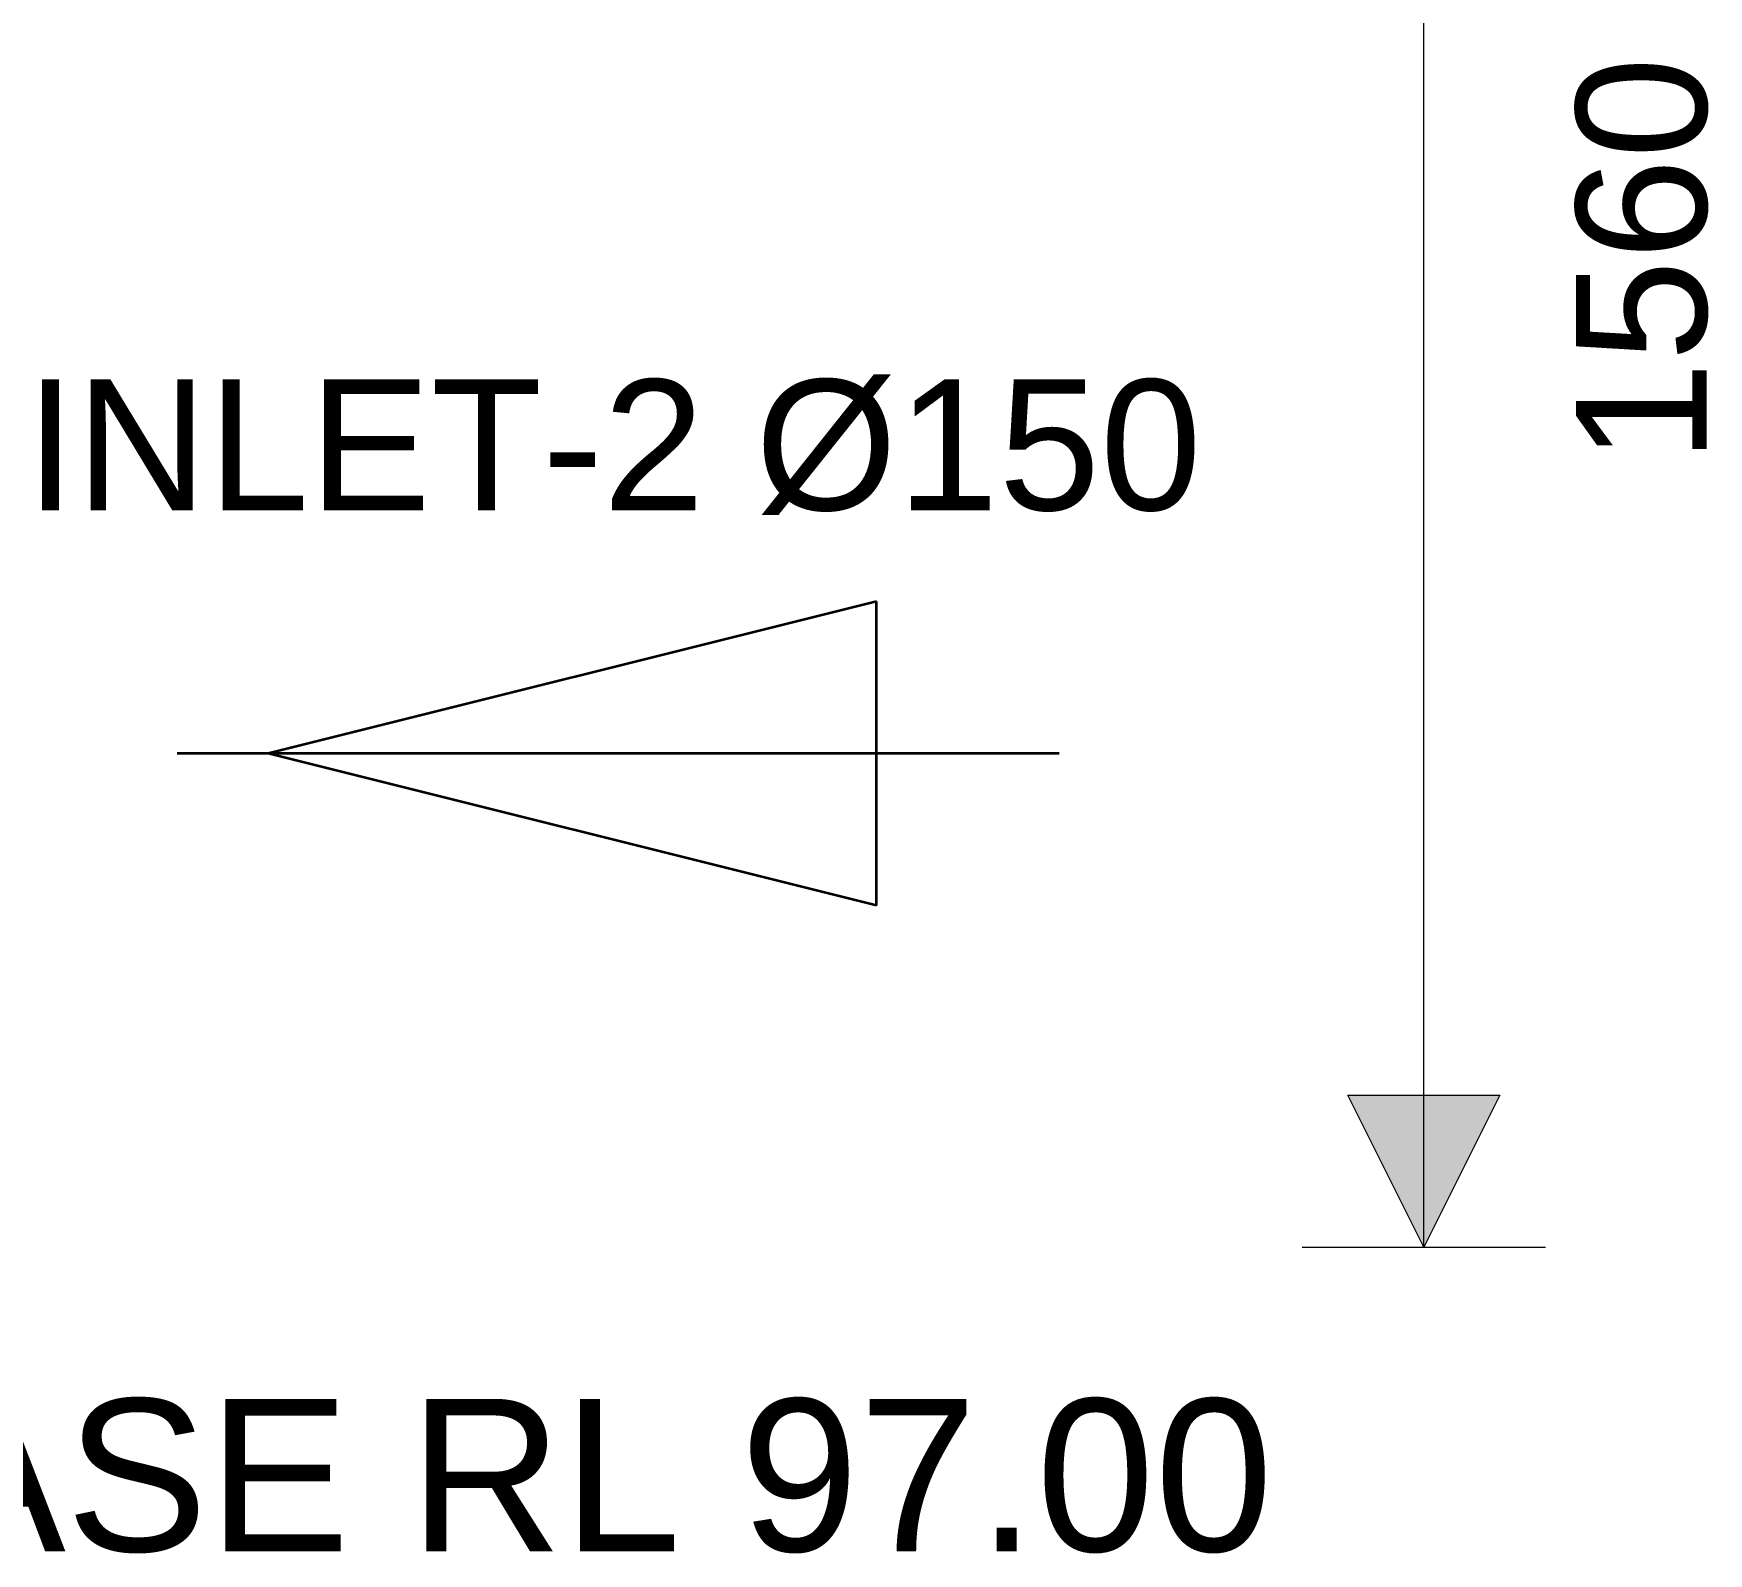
# Model space of a CAD drawing. Header units: millimetres. Extents: x 0 to 108, y 0 to 60.
# Drawn here: x 88.48 to 107.91, y 20.44 to 38.06 of the extents above; entities that cross this region are included whole.
import ezdxf
from ezdxf.enums import TextEntityAlignment as Align

# ---------------------------------------------------------------- set-up
doc = ezdxf.new("R2010")
doc.units = ezdxf.units.MM
for name, color, linetype in [('FILL', 7, 'Continuous'), ('LINES', 7, 'Continuous'), ('TEXT', 7, 'Continuous')]:
    doc.layers.add(name, color=color, linetype=linetype)
doc.styles.add('ARIAL', font='arial.ttf')

msp = doc.modelspace()

# ---------------------------------------------------------------- hatches: boundary and pattern name
at = {"layer": 'FILL'}
msp.add_hatch(color=7, dxfattribs=at).paths.add_polyline_path([(104.613, 23.989), (103.731, 25.753), (105.495, 25.753)])

# ---------------------------------------------------------------- linework, layer by layer
at = {"layer": 'LINES', "lineweight": 20}
for p, q in [((104.613, 23.989), (104.613, 46.884)), ((103.202, 23.989), (106.024, 23.989))]:
    msp.add_line(p, q, dxfattribs=at)
at = {"layer": 'LINES', "lineweight": 35, "true_color": 0xff0000}
for p, q in [((98.263, 31.477), (91.207, 29.713)), ((98.263, 27.949), (98.263, 31.477)), ((100.38, 29.713), (90.149, 29.713)), ((98.263, 27.949), (91.207, 29.713))]:
    msp.add_line(p, q, dxfattribs=at)
at = {"layer": 'LINES', "lineweight": 20}
msp.add_lwpolyline([(104.613, 23.989), (103.731, 25.753), (105.495, 25.753)], close=True, dxfattribs=at)

# ---------------------------------------------------------------- texts
at = {"layer": 'TEXT', "style": 'ARIAL'}
msp.add_text('1560', height=1.5155, rotation=90, dxfattribs=at).set_placement((107.892, 35.437), align=Align.CENTER)
for s, height, p in [('INLET-2 Ø150', 1.51553, (88.385, 32.535)), ('BASE RL 97.00', 1.76812, (85.563, 20.461))]:
    msp.add_text(s, height=height, dxfattribs=at).set_placement(p)

doc.saveas('drawing.dxf')
